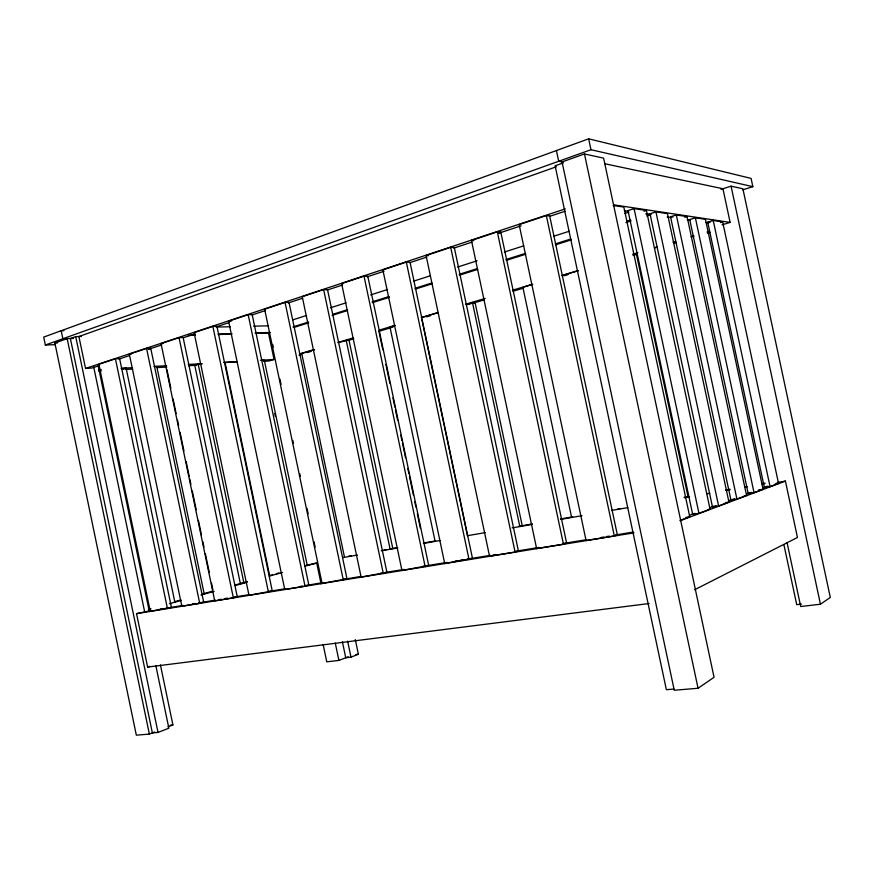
<?xml version="1.0" encoding="UTF-8"?>
<svg xmlns="http://www.w3.org/2000/svg" width="874" height="874" viewBox="0 0 874 874"><rect width="100%" height="100%" fill="white"/><g stroke="black" fill="none" stroke-linecap="round" stroke-linejoin="round"><path stroke-width="1.31" d="M698.053 688.264L714.047 677.284L603.617 158.15L584.466 153.944L562.058 161.941L674.258 690.252L698.053 688.264L584.466 153.944M787.048 542.568L800.704 606.523L820.446 604.218L830.3 597.455L742.889 188.762L731.079 186.173L721.006 189.363M694.59 589.764L797.459 537.477L785.409 481.093L777.084 482.546M81.435 336.446L75.71 336.61L70.379 338.511L152.371 732.925L158.019 732.445L168.857 728.217L155.823 665.562M342.389 641.745L345.743 657.761L350.987 657.139L358.373 654.255L355.303 639.593M149.367 734.084L67.167 338.609L54.876 343.001L136.333 735.176L149.367 734.084L154.785 731.986M167.961 726.862L172.91 724.939L160.423 664.874M323.129 644.477L326.767 661.837L338.904 660.416L348.223 656.8M680.212 520.358L689.761 516.774L623.85 207.094L613.231 205.499M698.949 513.311L710.038 509.149L646.421 210.47L634.087 208.624L628.002 210.579L692.667 514.36L698.949 513.311L634.087 208.624M718.592 505.937L728.927 502.047L667.441 213.627L655.948 211.901L650.016 213.78L712.474 506.964L718.592 505.937L655.948 211.901M736.913 499.043L746.56 495.416L687.062 216.566L676.323 214.96L670.544 216.763L730.937 500.07L736.913 499.043L676.323 214.96M754.022 492.608L763.057 489.222L705.438 219.319L695.376 217.812L689.728 219.549L748.21 493.613L754.022 492.608L695.376 217.812M770.06 486.589L778.526 483.398L722.667 221.898L713.228 220.488L707.711 222.16L764.379 487.572L770.06 486.589L713.228 220.488M680.114 520.74L785.409 481.093M689.411 515.256L694.491 513.366M709.743 507.674L713.545 506.254M728.796 500.562L731.341 499.611M746.582 493.93L750.395 492.51M763.1 487.768L766.913 486.337M692.667 514.36L695.147 513.431M712.474 506.964L715.948 505.664M730.937 500.07L734.586 498.704M748.21 493.613L751.618 492.335M764.379 487.572L768.038 486.206M742.736 189.844L752.842 186.665L751.083 178.405L588.65 138.824L43.7 337.091L45.35 345.012L54.876 344.684M614.313 535.915L617.339 534.812L549.68 215.965L546.348 215.561L519.145 224.607L586.072 540.493L614.313 535.915L546.348 215.561M45.35 345.012L590.966 149.716L752.842 186.665M563.391 162.87L555.143 165.809L666.37 689.695L673.876 689.062M556.367 166.748L78.9 336.523L85.543 368.435L91.836 368.074L99.592 365.507M563.446 544.174L566.625 543.071L500.802 232.178L497.328 231.85L471.457 240.448L536.614 548.533L563.446 544.174L497.328 231.85M536.614 548.533L538.777 547.79M515.081 552.029L518.402 550.915L454.316 247.593L450.711 247.353L426.086 255.536L489.538 556.181L515.081 552.029L450.711 247.353M85.543 368.435L565.303 208.875M115.434 358.788L98.871 364.294L150.262 611.297L171.424 607.386L119.607 358.58L115.434 358.788L167.437 608.512M129.33 354.167L146.581 348.431L150.721 348.267L203.664 602.142L199.709 603.268L181.836 606.174L129.33 354.167L131.417 354.068M161.056 343.624L179.028 337.648L183.136 337.517L237.258 596.68L233.347 597.805L214.72 600.831L161.056 343.624L163.121 343.548M212.863 326.406L194.115 332.633L248.992 595.26L272.273 590.977L216.927 326.308L212.863 326.406L268.427 592.102M228.606 321.173L248.172 314.662L252.182 314.618L308.828 585.023L305.037 586.159L284.749 589.447L228.606 321.173L231.304 321.119M285.066 302.404L264.625 309.199L322.08 583.384L347 578.817L289.01 302.404L285.066 302.404L343.285 579.943M323.642 289.589L302.251 296.69L361.104 577.048L386.92 572.317L327.521 289.644L323.642 289.589L383.282 573.442M364.021 276.162L341.625 283.602L401.942 570.416L428.708 565.522L367.812 276.271L364.021 276.162L425.157 566.636M406.334 262.102L382.867 269.902L444.702 563.468L472.484 558.388L410.037 262.276L406.334 262.102L469.043 559.513M148.263 349.076L150.721 348.267M498.224 233.03L500.802 232.178M118.984 359.083L129.33 355.652M148.722 349.229L161.657 344.935M183.627 337.659L195.263 333.802M215.954 326.942L228.879 322.659M252.16 314.946L265.084 310.663M288.354 302.95L302.579 298.231M327.149 290.092L342.663 284.957M367.222 276.807L384.036 271.246M409.895 262.67L426.698 257.098M453.857 248.107L471.949 242.109M499.109 233.107L521.09 225.82M549.528 216.391L565.041 211.257M150.656 610.653L136.53 613.646L147.64 667.091L150.033 666.305M122.633 369.407L126.14 368.271L174.844 602.12M292.834 319.862L305.802 315.7M330.459 307.801L346.028 302.808M370.674 294.909L387.543 289.502M413.5 281.177L430.369 275.769M457.615 267.04L477.073 260.802M504.32 252.062L523.788 245.823M553.624 236.264L569.203 231.271M624.986 213.387L628.887 212.131M444.702 563.468L447.04 562.714M644.018 211.235L646.421 210.47M267.586 333.278L270.164 332.448M292.932 326.931L308.511 322.003M333.191 314.192L347.47 309.68M372.149 301.869L389.028 296.526M415.008 288.311L431.887 282.968M459.156 274.338L477.335 268.591M505.904 259.556L525.394 253.384M555.263 243.933L570.842 239.006M626.691 221.34L630.58 220.106M647.459 214.764L650.059 213.944M294.374 327.313L308.675 322.801M332.076 315.405L347.677 310.478M372.379 302.677L389.28 297.335M415.281 289.119L432.182 283.788M459.484 275.157L477.685 269.411M506.286 260.376L525.787 254.214M555.689 244.775L571.29 239.847M625.893 222.597L631.094 220.947M646.694 216.02L650.595 214.796M401.942 570.416L404.334 569.662M198.18 364.087L194.738 365.157L240.383 583.646L243.912 583.045L198.18 364.087L201.949 363.868M684.779 217.276L687.062 216.566M720.482 222.564L722.667 221.898M256.279 333.365L268.493 332.983L274.054 359.476L269.039 360.984L263.587 361.312M722.033 224.847L730.129 222.411L722.94 188.751L604.753 163.733M299.935 353.839L314.29 349.545M337.779 342.521L353.435 337.834M379.524 330.022L395.179 325.336M421.279 317.535L438.235 312.455M465.634 304.25L485.212 298.395M512.601 290.201L532.179 284.345M562.19 275.354L577.845 270.678M632.634 254.268L637.856 252.706M654.823 247.637L657.434 246.85M673.089 242.164L675.689 241.388M691.356 236.701L693.956 235.925M707.011 232.014L709.612 231.239M314.64 349.622L301.738 353.478L344.487 557.241M338.795 342.4L348.977 340.073L392.787 548.479L390.132 549.233L346.18 340.183M394.873 325.62L389.979 327.084L435.11 541.345M421.454 317.666L437.94 312.739M466.323 304.239L475.03 302.404L522.237 525.766L519.812 526.498L472.452 302.404M532.779 284.356L522.881 287.317L571.618 517.408M561.807 275.671L578.501 270.678M654.528 247.932L657.139 247.156M691.17 236.974L693.738 236.198M307.167 352.561L311.035 351.403M426.654 316.858L430.456 315.722M467.688 304.6L471.359 303.507M564.211 275.769L568.045 274.622M299.028 355.172L301.628 354.385M348.606 340.357L353.817 338.806M378.617 331.399L392.961 327.105M473.861 302.95L484.294 299.837M513.005 291.261L523.439 288.147M633.038 255.405L636.949 254.236M673.483 243.333L676.094 242.546M707.405 233.194L710.016 232.418M148.394 609.528L151.027 608.796M169.436 603.716L181.268 600.438M200.998 594.997L214.141 591.359M235.182 585.547L247.014 582.281M269.367 576.097L282.521 572.47M304.687 566.254L316.705 563.02L321.075 583.887M174.297 601.771L180.831 599.968M203.052 593.839L212.207 591.316M234.429 585.187L247.506 581.581M269.957 575.485L272.47 574.797M276.228 573.759L278.872 572.94M306.326 565.369L316.705 563.02M348.54 556.246L351.195 555.777M383.948 550.03L386.472 549.593M392.557 548.446L396.588 547.747M423.475 543.027L435.569 540.897M518.468 526.421L532.353 523.908M560.584 518.959L572.678 516.829M617.787 508.996L620.42 508.537M684.255 497.251L688.286 496.541M725.923 489.932L729.954 489.222M762.215 483.562L764.903 483.093M342.728 557.612L357.521 555.023M381.272 550.784L397.845 547.954M423.398 543.475L440.135 540.471M485.234 532.637L467.437 535.686L421.738 318.999M512.12 527.918L532.288 524.389M560.529 519.44L582.04 515.671M611.614 510.405L627.75 507.652M684.211 497.754L689.586 496.814M706.869 493.701L709.754 493.275M725.89 490.456L729.921 489.746M744.539 487.091L747.401 486.676M762.183 484.087L764.87 483.617M775.172 483.988L778.526 483.398M758.468 490.008L763.057 489.222M744.2 495.82L746.56 495.416M725.3 502.659L727.714 502.255M707.558 509.564L710.038 509.149M685.937 517.408L688.483 516.982M160.084 609.123L162.782 608.686M166.147 608.249L182.994 605.387M192.193 604.01L195.12 603.421M198.562 602.973L215.343 600.121M218.653 599.706L221.308 599.269M224.771 598.592L227.469 598.144M234.21 597.051L249.035 594.637M267.903 591.567L285.427 588.715M299.968 586.465L302.502 586.061M305.026 585.646L323.162 582.565M343.034 579.462L360.896 576.425M380.419 573.377L383.02 572.951M385.15 572.47L404.017 569.4M422.885 566.33L447.149 562.375M455.234 561.064L457.932 560.627M460.62 560.179L463.318 559.742M467.361 559.087L490.27 555.361M492.925 555.066L495.667 554.477M515.879 551.188L538.788 547.452M563.053 543.508L585.962 539.771M601.257 537.434L603.934 536.997M606.611 536.56L609.298 536.123M615.613 534.943L633.126 532.091M136.53 613.646L634.087 532.845M147.64 667.091L649.098 603.519M355.773 654.571L358.373 654.255M801.458 604.098L796.717 604.655L783.912 544.71M170.321 725.158L172.91 724.939M98.478 369.647L101.198 369.483M121.617 368.304L132.509 367.67M154.283 366.414L166.53 365.703M188.303 364.447L201.916 363.66M223.689 362.393L237.302 361.607M260.441 360.274L274.054 359.476M121.071 368.566L126.14 368.271M154.174 366.643L156.763 366.501L204.21 594.003M236.821 361.847L225.077 362.524L269.705 575.922M261.818 360.394L264.309 360.252L307.309 565.533M98.653 371.057L101.373 370.893M125.911 369.451L132.728 369.047M157.265 367.593L166.803 367.025M188.609 365.736L196.792 365.256M54.876 343.001L57.531 342.914M73.482 338.424L62.862 338.741L61.202 330.722L63.922 330.656M190.958 334.851L195.044 334.731M218.205 334.032L231.839 333.617M255 332.918L269.99 332.459M188.38 335.452L195.175 335.245M218.26 334.534L231.839 334.119M216.752 327.051L230.397 326.734M253.591 326.188L268.602 325.827M426.086 255.536L428.533 255.667M471.457 240.448L473.828 240.634M624.342 210.754L628.362 211.333M645.755 213.846L651.108 214.622M667.168 216.938L671.177 217.517M687.237 219.822L689.914 220.215M705.974 222.531L708.65 222.914M670.544 216.763L672.947 217.113M707.711 222.16L710.081 222.509M613.712 204.833L730.129 222.411M562.692 162.061L558.683 161.264L556.421 150.547M731.079 186.173L820.446 604.218M636.25 253.405L688.089 496.989M588.65 138.824L590.966 149.716M378.879 331.137L382.801 349.797M385.893 364.458L389.815 383.129M392.907 397.79L394.873 407.12M395.43 409.786L397.67 420.449M400.762 435.11L401.887 440.441M402.444 443.118L405.536 457.779M407.776 468.442L408.901 473.774M409.458 476.439L413.391 495.099M414.789 501.763L415.915 507.095M417.324 513.759L420.405 528.431M347.633 641.145L350.987 657.139M272.688 344.454L273.245 347.12M279.953 379.119L281.067 384.451M292.801 440.441L293.358 443.107M299.782 473.774L300.35 476.439M307.047 508.439L308.172 513.77M314.039 541.76L315.153 547.091M335.277 643.089L338.904 660.416M274.753 413.566L275.31 416.232M248.172 314.662L305.037 586.159M179.028 337.648L233.347 597.805M166.934 369.505L170.834 388.198M173.063 398.883L176.133 413.566M177.52 420.241L178.635 425.583M180.033 432.259L183.933 450.951M186.162 461.636L189.221 476.319M189.778 478.985L190.893 484.327M192.291 491.002L196.191 509.695M198.409 520.38L201.479 535.063M202.866 541.749L203.981 547.08M205.379 553.755L209.279 572.448M211.508 583.133L212.895 589.808M146.581 348.431L199.709 603.268M98.205 365.878L149.312 611.483M93.704 366.938L144.734 612.237M75.71 336.61L158.019 732.445"/></g></svg>
